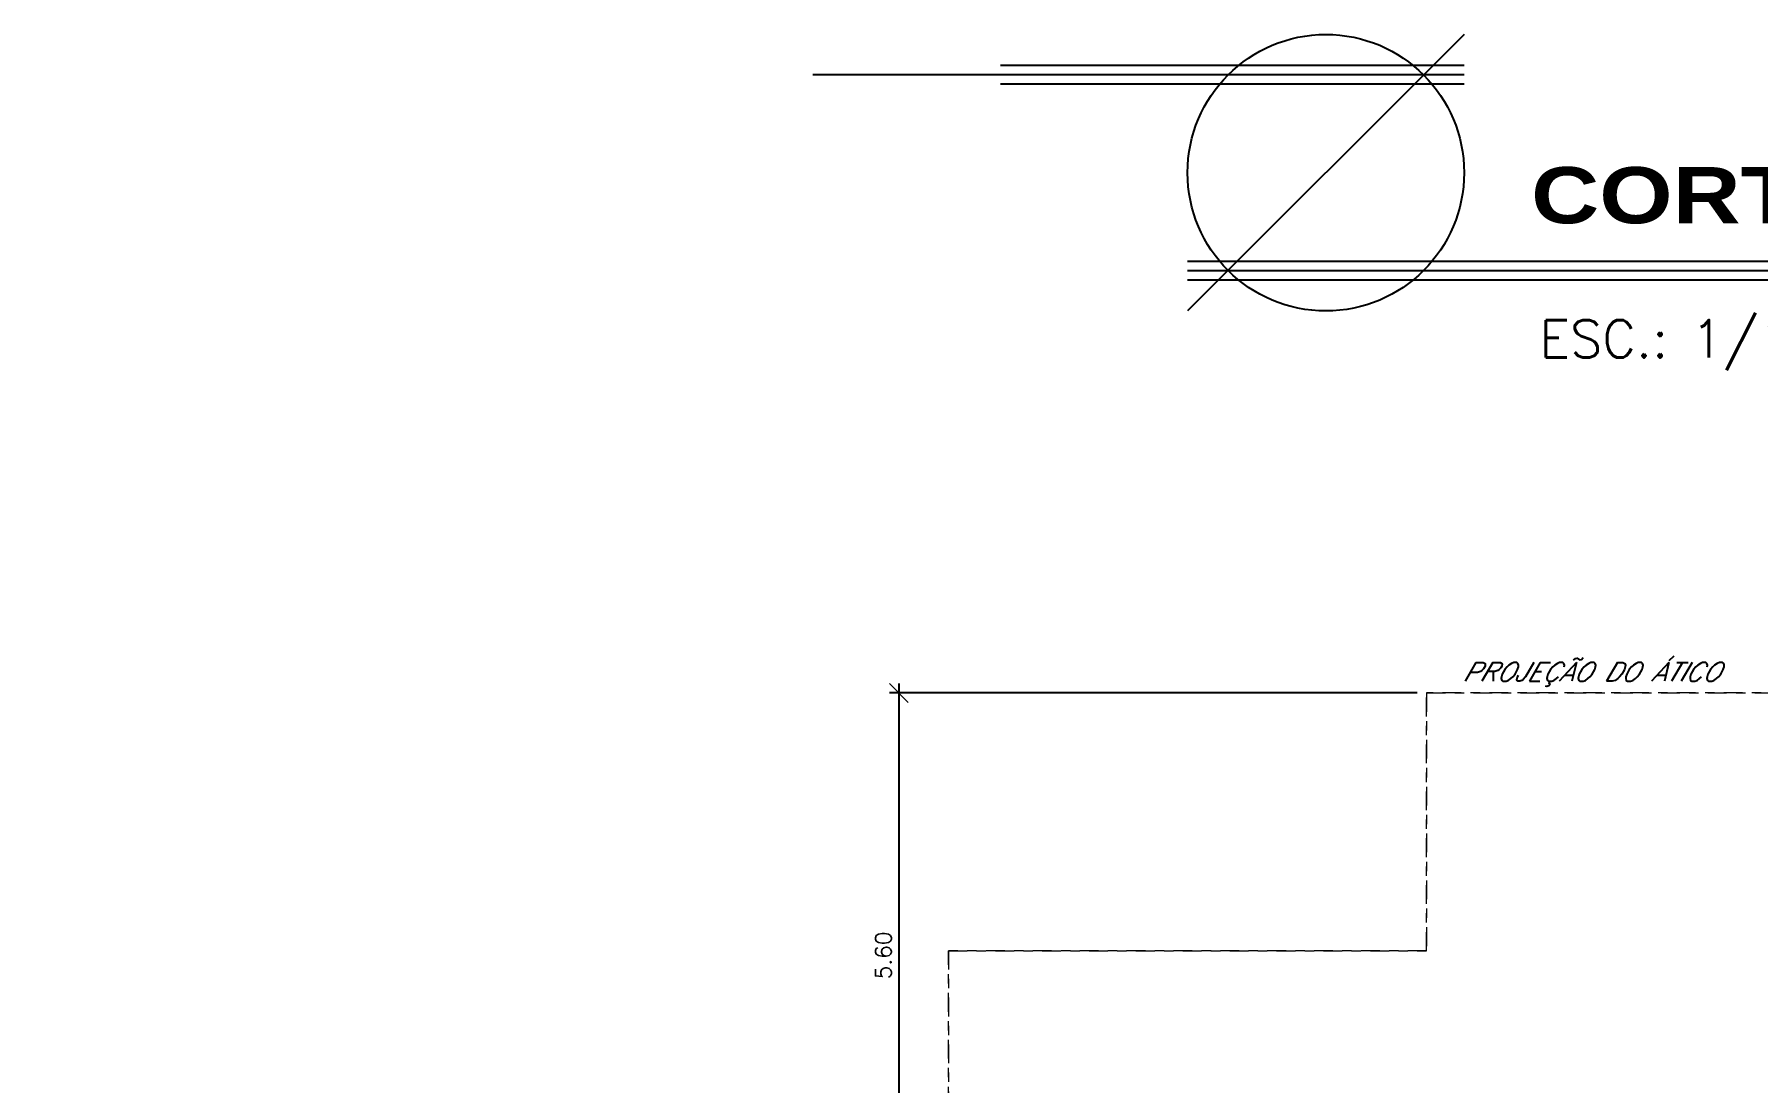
# Model space of a CAD drawing. Header units: millimetres. Extents: x 521 to 1055, y 261 to 520.
# Drawn here: x 859.65 to 878.03, y 489 to 500.18 of the extents above; entities that cross this region are included whole.
import ezdxf

# ---------------------------------------------------------------- set-up
doc = ezdxf.new("R2010")
doc.units = ezdxf.units.MM
doc.linetypes.add('CONTINU', pattern=[0])
doc.linetypes.add('DASHDOT', pattern=[1, 0.5, -0.25, 0, -0.25])
doc.layers.add('0.1', color=8, linetype='Continuous', lineweight=13)
doc.layers.add('texto', color=1, linetype='Continuous')
doc.styles.add('ROMANS', font='romans')
doc.styles.add('SANSSERIFBOLD', font='sasb____.pfb', dxfattribs={"width": 1.2, "height": 0.6})
doc.styles.get("Standard").update_dxf_attribs({"font": 'romans.shx'})
doc.dimstyles.new('Fares Eng - 50', dxfattribs={"dimscale": 2, "dimtxt": 0.085, "dimasz": 0.1, "dimexe": 0.05, "dimexo": 0.05, "dimgap": 0.04, "dimtad": 1, "dimzin": 4, "dimdsep": 46, "dimtxsty": 'ROMANS', "dimblk1": 'OBLIQUE', "dimblk2": 'OBLIQUE', "dimsah": 1, "dimcen": 0.05, "dimdle": 0.05, "dimclrd": 8, "dimclre": 8, "dimclrt": 8, "dimaunit": 1, "dimadec": 0, "dimazin": 0, "dimtfac": 1, "dimtix": 1, "dimtmove": 2, "dimatfit": 0, "dimldrblk": 'OPEN90', "dimfxl": 1, "dimtolj": 1, "dimtzin": 0, "dimarcsym": 0})

# ---------------------------------------------------------------- blocks, each defined once
blk = doc.blocks.new('_OBLIQUE')
at = {"color": 0, "linetype": 'ByBlock'}
blk.add_line((-0.5, -0.5), (0.5, 0.5), dxfattribs=at)
blk = doc.blocks.new('*D1922')
at = {"layer": '0.1', "color": 8, "linetype": 'CONTINU', "lineweight": -2, "transparency": 16777216}
for p, q in [((874.4028195259506, 493.1564597922605), (868.773082532003, 493.1564597922605)), ((868.873082532003, 493.2564597922606), (868.873082532003, 487.4564597922605)), ((869.3022930813887, 487.5564597922605), (868.773082532003, 487.5564597922605))]:
    blk.add_line(p, q, dxfattribs=at)
at = {"layer": 'DEFPOINTS', "color": 0, "linetype": 'CONTINU', "lineweight": -2, "transparency": 16777216}
for p in [(874.5028195259506, 493.1564597922605), (868.873082532003, 487.5564597922605), (869.4022930813887, 487.5564597922605)]:
    blk.add_point(p, dxfattribs=at)
at = {"layer": '0.1', "color": 8, "linetype": 'CONTINU', "lineweight": -2, "transparency": 16777216, "xscale": 0.2, "yscale": 0.2, "zscale": 0.2}
for p, rotation in [((868.873082532003, 493.1564597922605), 90), ((868.873082532003, 487.5564597922605), 270)]:
    blk.add_blockref('_OBLIQUE', p, dxfattribs=dict(at, rotation=rotation))
at = {"layer": '0.1', "color": 8, "linetype": 'CONTINU', "lineweight": -2, "transparency": 16777216, "insert": (868.7080825320029, 490.3564597922606), "char_height": 0.17, "attachment_point": 5, "rotation": 90, "style": 'ROMANS'}
blk.add_mtext('\\A1;5.60', dxfattribs=at)
blk = doc.blocks.new('_Open90')
at = {"color": 0, "linetype": 'ByBlock', "lineweight": -2}
for p, q in [((0, 0), (-1, 0)), ((-0.5, 0.5), (0, 0)), ((0, 0), (-0.5, -0.5))]:
    blk.add_line(p, q, dxfattribs=at)
blk = doc.blocks.new('TITU-3')
at = {"layer": 'texto', "color": 1, "lineweight": -2}
for p, q in [((0.0147487804478294, 0.0147487804478294), (-0.0147487804478294, -0.0147487804478294)), ((0.0147487804478294, 0.01142896266889174), (-0.03470701383537175, 0.01142896266889189)), ((-0.03470701383537175, 0.01042896266889194), (-0.05470701383537176, 0.01042896266889194)), ((0.0147487804478294, 0.009428962668891714), (-0.03470701383537175, 0.009428962668891927)), ((-0.01474878044782901, -0.009428962668891483), (0.121301865079265, -0.009428962668893703)), ((0.1413018650792646, -0.01042896266889404), (0.121301865079265, -0.01042896266889404)), ((-0.01474878044782901, -0.01142896266889171), (0.121301865079265, -0.01142896266889437))]:
    blk.add_line(p, q, dxfattribs=at)
at = {"layer": 'texto', "color": 7, "lineweight": -2}
for p, q in [((0.0147487804478294, 0.01042896266889166), (-0.03470701383537175, 0.01042896266889194)), ((-0.01474878044782901, -0.01042896266889137), (0.121301865079265, -0.01042896266889404))]:
    blk.add_line(p, q, dxfattribs=at)
at = {"layer": 'texto', "color": 1, "lineweight": -2}
blk.add_circle((0, 0), 0.0147487804478294, dxfattribs=at)
at = {"layer": 'texto', "color": 4, "lineweight": -2}
blk.add_text('ESC.:', height=0.004, dxfattribs=at).set_placement((0.02279511176143956, -0.01971512923025728))
at = {"layer": 'texto', "color": 8, "lineweight": -2, "style": 'SANSSERIFBOLD', "width": 1.2}
blk.add_attdef('PLANTA--BAIXA', (0.0219, -0.0054), '', height=0.006000000000000001, dxfattribs=at)
at = {"layer": 'texto', "color": 4, "lineweight": -2}
blk.add_attdef('0/0', (0.0389818199660219, -0.01971512923025905), '', height=0.004, dxfattribs=at)

msp = doc.modelspace()

# ---------------------------------------------------------------- linework, layer by layer
at = {"layer": '0.1', "color": 8, "linetype": 'DASHDOT', "ltscale": 0.4}
for points in [[(882.9022930813887, 493.1564597922605), (882.9022930813887, 493.1564597922605), (879.9022930813886, 493.1564597922605), (879.9022930813886, 494.7564597922605), (878.3722930813888, 494.7564597922606), (878.3722930813888, 493.1564597922605), (874.5028195259518, 493.1564597922605), (874.5028195259506, 490.406459792261), (869.4028195259502, 490.406459792261), (869.4028195259502, 488.7564597922604), (860.152293081389, 488.7564597922606), (860.1522930813891, 487.5564597922606), (859.6522930813892, 487.5564597922605), (859.6522930813892, 487.4564597922605), (860.152293081389, 487.4564597922607), (860.1522930813895, 487.2564597922606)], [(869.4022930813887, 488.7564597922604), (869.4022930813887, 490.406459792261), (874.5028195259506, 490.406459792261), (874.5028195259506, 493.1564597922605), (878.3722930813888, 493.1564597922605), (878.3722930813888, 494.7564597922606), (879.9022930813886, 494.7564597922605), (879.9022930813886, 493.1564597922605), (882.9022930813887, 493.1564597922605), (882.9022930813887, 493.1564597922605)]]:
    msp.add_lwpolyline(points, dxfattribs=at)

# ---------------------------------------------------------------- block references
at = {"layer": '0.1', "color": 8, "linetype": 'CONTINU', "lineweight": -2, "xscale": 100, "yscale": 100, "zscale": 100}
msp.add_blockref('TITU-3', (873.4276550788286, 498.7065705341175), dxfattribs=at).add_auto_attribs({'PLANTA--BAIXA': 'CORTE EF', '0/0': '1/100'})

# ---------------------------------------------------------------- texts
at = {"layer": '0.1', "color": 8, "oblique": 30}
msp.add_text('PROJEÇÃO DO ÁTICO', height=0.2, dxfattribs=at).set_placement((874.8786674060702, 493.2813477397228))

# ---------------------------------------------------------------- dimensions: what is measured, and where the dimension line sits
at = {"layer": '0.1', "color": 8, "linetype": 'CONTINU', "lineweight": -2}
dim = msp.add_linear_dim(base=(868.873082532003, 487.5564597922605), p1=(874.5028195259506, 493.1564597922605), p2=(869.4022930813887, 487.5564597922605), angle=90, dimstyle='Fares Eng - 50', dxfattribs=at)
dim.commit()
dim.dimension.update_dxf_attribs({"geometry": '*D1922', "text_midpoint": (868.7080825320029, 490.3564597922606)})

doc.saveas('drawing.dxf')
